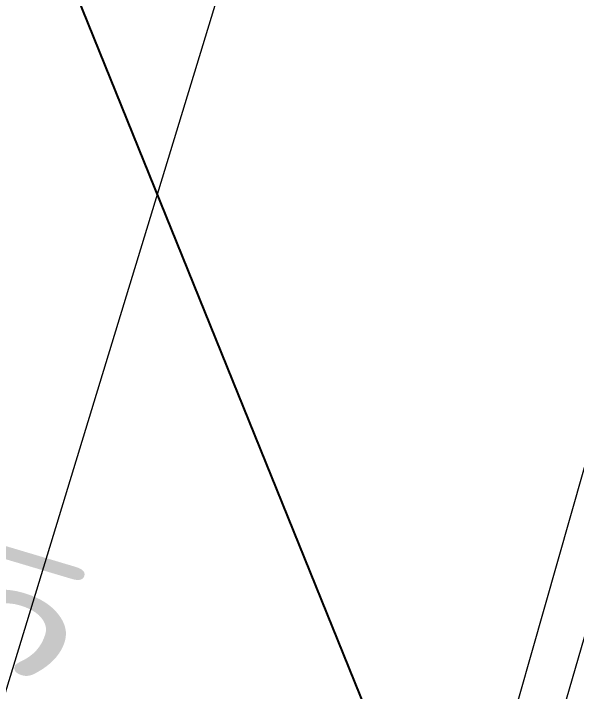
# Model space of a CAD drawing. Header units: metres. Extents: x 3 to 509016, y 4 to 6969473.
# Drawn here: x 507944.108 to 507945.447, y 6967153.186 to 6967154.8 of the extents above; entities that cross this region are included whole.
import ezdxf

# ---------------------------------------------------------------- set-up
doc = ezdxf.new("R2010")
doc.units = ezdxf.units.M
for name, color, linetype, lineweight in [('C_UG_LINES', 252, 'EXISTING_COMMUNICATIONS', 0), ('E_UG_LINES', 252, 'EXISTING_ELECTRICITY_UG', 0), ('W_AG_PIPES_N', 252, 'EXISTING_WATER', 0), ('W_FEAT', 252, 'EXISTING_WATER', 0)]:
    doc.layers.add(name, color=color, linetype=linetype, lineweight=lineweight)
doc.layers.add('mga2020bdy', color=252, linetype='Continuous')
doc.layers.add('XREF', color=7, linetype='Continuous')
doc.styles.get("Standard").update_dxf_attribs({"font": 'ARIALN.TTF'})
doc.styles.add('Style-INTL_ISO_EQUAL', font='ISOCP.shx')
doc.linetypes.add('EXISTING_COMMUNICATIONS', pattern='A,2,-2,2,-2,2,-2,["COMS",Standard,S=2.5,R=0,X=0,Y=-1.25],-9.75,2,-2,2,-2', length=29.75)
doc.linetypes.add('EXISTING_ELECTRICITY_UG', pattern='A,2,-2,2,-2,2,-2,["E-UG",Standard,S=2.5,R=0,X=0,Y=-1.25],-9.15,2,-2,2,-2', length=29.15)
doc.linetypes.add('EXISTING_WATER', pattern='A,2,-2,2,-2,2,-2,["W",Standard,S=2.5,R=0,X=0,Y=-1.25],-4.4,2,-2,2,-2', length=24.4)

# ---------------------------------------------------------------- blocks, each defined once
blk = doc.blocks.new('W-SV_1')
at = {"layer": 'W_FEAT', "flags": 128}
for points in [[(0, 0), (-0.0413, 0.3582), (0.3147, 0.176)], [(0, 0), (0.0414, -0.3581), (-0.3147, -0.1759)]]:
    blk.add_lwpolyline(points, close=True, dxfattribs=at)
at = {"layer": 'W_FEAT', "style": 'Style-INTL_ISO_EQUAL', "width": 0.65}
blk.add_text('St', height=0.5, rotation=62.9, dxfattribs=at).set_placement((0.6088, -0.1097))
blk = doc.blocks.new('XE_SURVEY')
at = {"layer": 'C_UG_LINES', "flags": 128}
blk.add_lwpolyline([(507945.1988, 6967152.394), (507949.1057, 6967165.8605)], dxfattribs=at)
at = {"layer": 'E_UG_LINES', "flags": 128}
blk.add_lwpolyline([(507948.9784, 6967166.0639), (507945.0946, 6967152.4134), (507945.0387, 6967151.6996), (507943.824, 6967145.8785)], dxfattribs=at)
at = {"layer": 'mga2020bdy'}
blk.add_polyline3d([(507930.6037, 6967161.6034, 5.1104), (507934.4704, 6967159.1919, 4.8395), (507942.553, 6967156.1035, 4.7977), (507943.9279, 6967155.6575, 4.7285), (507945.2571, 6967152.3745, 4.7915), (507945.0707, 6967151.7613, 4.7587), (507943.5281, 6967146.2682, 4.7011), (507941.1505, 6967141.0839, 4.7356), (507939.9757, 6967135.209, 4.7062), (507936.9555, 6967129.1817, 4.8988), (507935.311, 6967122.2392, 4.6675), (507935.9201, 6967120.9196, 4.6501), (507939.9377, 6967112.3649, 2.59), (507942.8976, 6967107.616, 2.489), (507946.3383, 6967102.1153, 2.534), (507949.6851, 6967096.8776, 2.534), (507952.9638, 6967092.6544, 2.571), (507960.5018, 6967089.9358, 2.563), (507956.2555, 6967090.6533, 2.568), (507949.5313, 6967091.012, 2.555), (507945.2067, 6967077.2832, 2.6235)], dxfattribs=at)
at = {"layer": 'W_AG_PIPES_N', "flags": 128}
blk.add_lwpolyline([(507951.7092, 6967102.3087), (507951.4393, 6967102.5917), (507951.3432, 6967104.1978), (507951.3134, 6967104.6969), (507951.1911, 6967105.9604), (507950.9562, 6967106.6112), (507950.6815, 6967107.0734), (507945.5716, 6967115.6692), (507940.2062, 6967124.6949), (507939.9507, 6967125.1247), (507939.7774, 6967125.4163), (507939.5864, 6967125.9097), (507939.5206, 6967126.4886), (507939.597, 6967127.0956), (507939.6579, 6967127.5287), (507940.3121, 6967132.4857), (507940.8538, 6967139.9649), (507941.0205, 6967142.4593), (507941.0538, 6967142.9582), (507941.0761, 6967143.2908), (507941.5616, 6967144.8851), (507941.7073, 6967145.3635), (507943.0182, 6967149.6683), (507944.6205, 6967154.9297), (507944.7942, 6967155.5003), (507944.7857, 6967155.5262), (507944.3167, 6967155.6662)], dxfattribs=at)
at = {"layer": 'W_FEAT', "rotation": 10.48168710687289}
blk.add_blockref('W-SV_1', (507943.5747, 6967153.1802), dxfattribs=at)

msp = doc.modelspace()

# ---------------------------------------------------------------- block references
msp.add_blockref('XE_SURVEY', (0, 0))
at = {"layer": 'XREF'}
msp.add_blockref('XE_SURVEY', (0, 0), dxfattribs=at)

doc.saveas('drawing.dxf')
